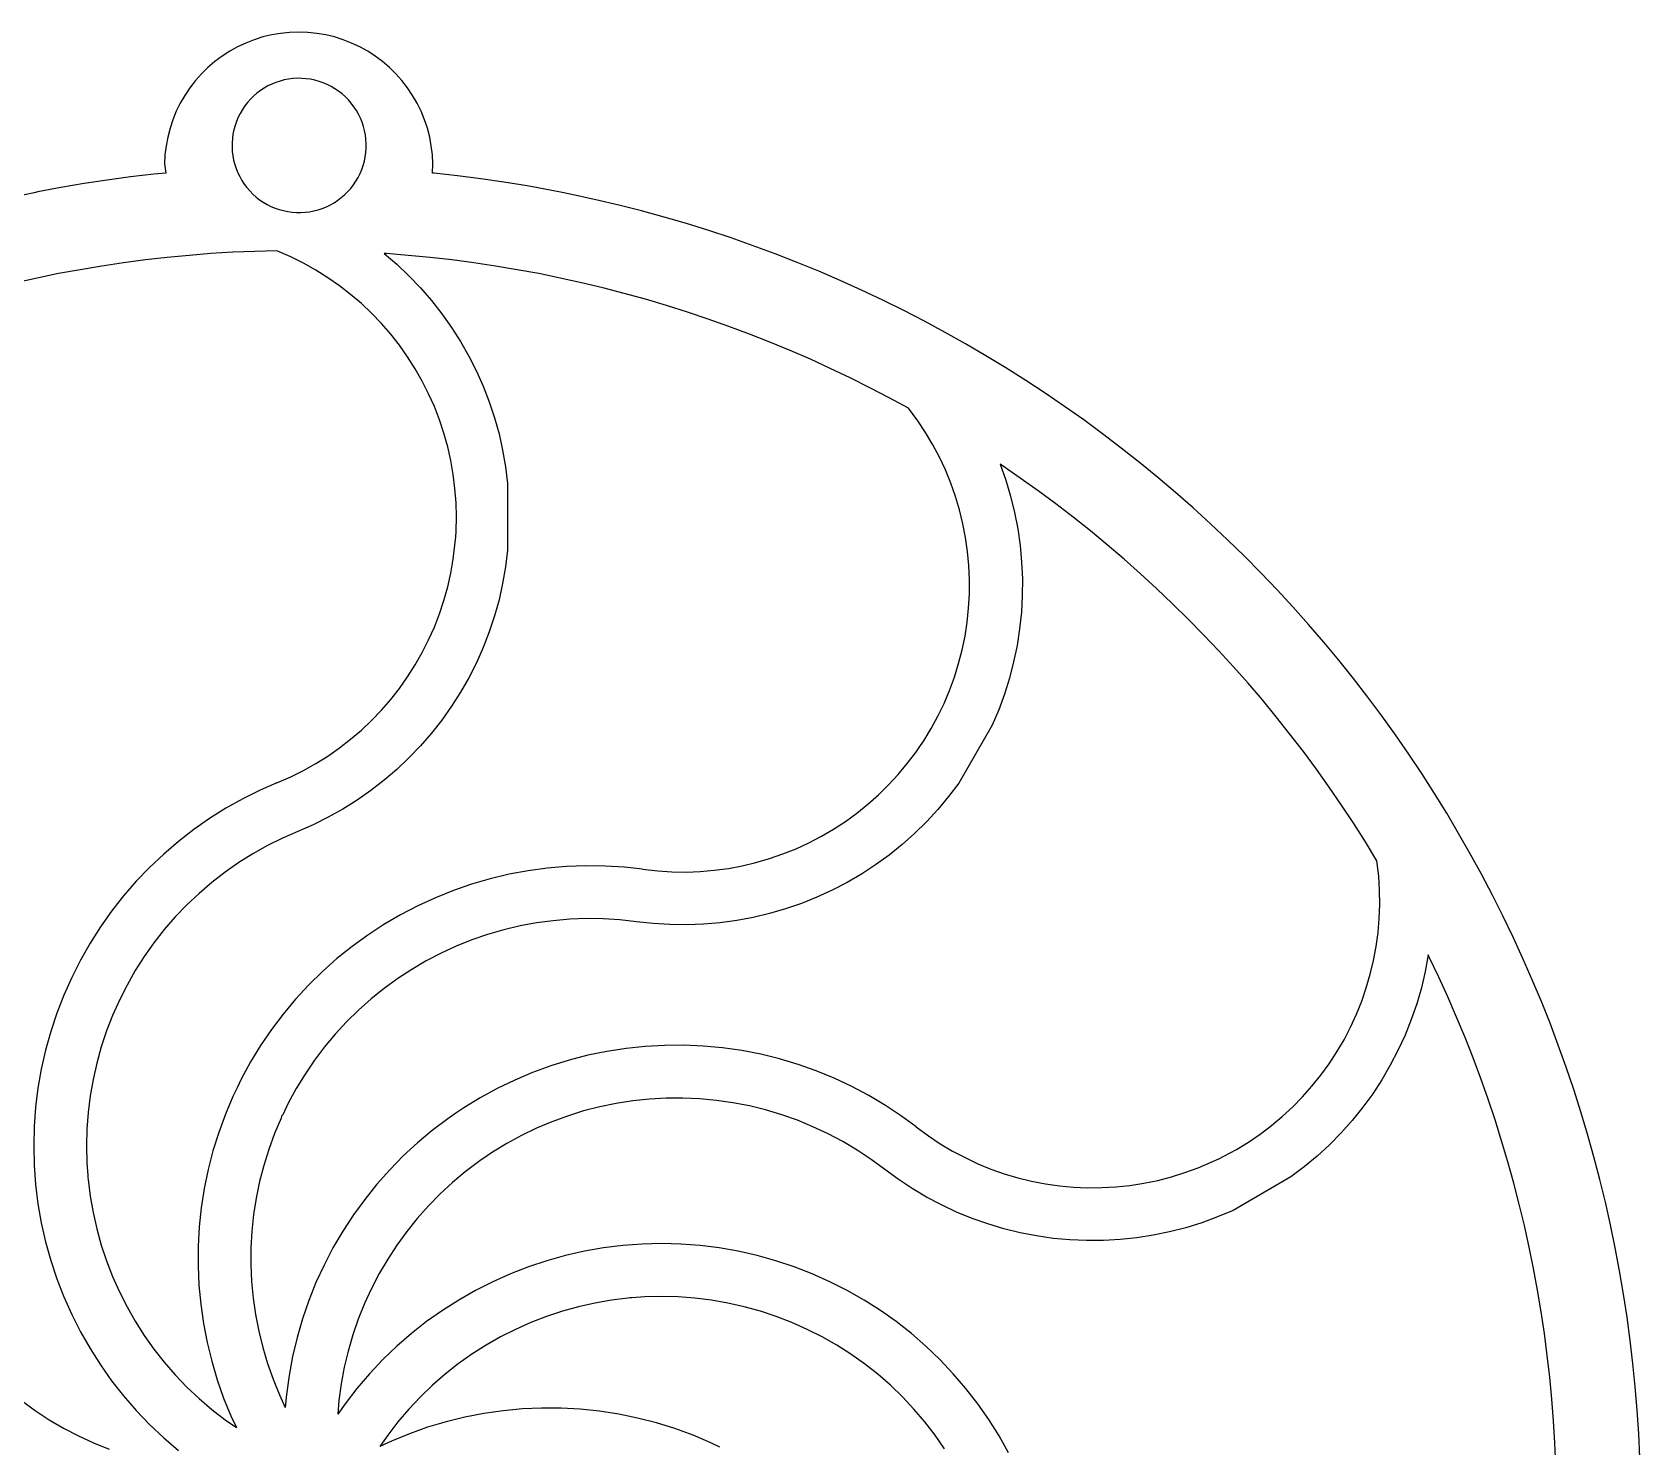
# Model space of a CAD drawing. Extents: x -25.4 to 25.4, y -26.7 to 26.7.
# Drawn here: x -5.04 to 25.38, y -0.1 to 26.67 of the extents above; entities that cross this region are included whole.
import ezdxf

# ---------------------------------------------------------------- set-up
doc = ezdxf.new("R2010")
doc.units = 0
doc.layers.get('0').update_dxf_attribs({"linetype": 'CONTINUOUS'})

msp = doc.modelspace()

# ---------------------------------------------------------------- linework, layer by layer
for p, q in [((-0.841, 26.526), (-1.001, 26.464)), ((-0.678, 26.578), (-0.841, 26.526)), ((-0.511, 26.618), (-0.678, 26.578)), ((-0.342, 26.646), (-0.511, 26.618)), ((-0.171, 26.664), (-0.342, 26.646)), ((0, 26.67), (-0.171, 26.664)), ((0.171, 26.664), (0, 26.67)), ((0.342, 26.646), (0.171, 26.664)), ((0.511, 26.618), (0.342, 26.646)), ((0.678, 26.578), (0.511, 26.618)), ((0.841, 26.526), (0.678, 26.578)), ((1.001, 26.464), (0.841, 26.526)), ((-1.45, 26.215), (-1.588, 26.112)), ((-1.306, 26.308), (-1.45, 26.215)), ((-1.156, 26.391), (-1.306, 26.308)), ((-1.001, 26.464), (-1.156, 26.391)), ((1.156, 26.391), (1.001, 26.464)), ((1.306, 26.308), (1.156, 26.391)), ((1.45, 26.215), (1.306, 26.308)), ((1.588, 26.112), (1.45, 26.215)), ((-1.84, 25.88), (-1.954, 25.752)), ((-1.718, 26.001), (-1.84, 25.88)), ((-1.588, 26.112), (-1.718, 26.001)), ((1.718, 26.001), (1.588, 26.112)), ((1.84, 25.88), (1.718, 26.001)), ((1.954, 25.752), (1.84, 25.88)), ((-2.059, 25.617), (-2.155, 25.474)), ((-1.954, 25.752), (-2.059, 25.617)), ((-0.724, 25.564), (-0.791, 25.514)), ((-0.655, 25.61), (-0.724, 25.564)), ((-0.583, 25.651), (-0.655, 25.61)), ((-0.508, 25.687), (-0.583, 25.651)), ((-0.431, 25.718), (-0.508, 25.687)), ((-0.352, 25.744), (-0.431, 25.718)), ((-0.272, 25.765), (-0.352, 25.744)), ((-0.19, 25.781), (-0.272, 25.765)), ((-0.108, 25.791), (-0.19, 25.781)), ((-0.025, 25.796), (-0.108, 25.791)), ((0.058, 25.795), (-0.025, 25.796)), ((0.141, 25.789), (0.058, 25.795)), ((0.224, 25.778), (0.141, 25.789)), ((0.305, 25.761), (0.224, 25.778)), ((0.385, 25.739), (0.305, 25.761)), ((0.464, 25.712), (0.385, 25.739)), ((0.54, 25.68), (0.464, 25.712)), ((0.615, 25.642), (0.54, 25.68)), ((0.686, 25.6), (0.615, 25.642)), ((0.755, 25.554), (0.686, 25.6)), ((2.059, 25.617), (1.954, 25.752)), ((2.155, 25.474), (2.059, 25.617)), ((-2.241, 25.326), (-2.316, 25.172)), ((-2.155, 25.474), (-2.241, 25.326)), ((-1.019, 25.273), (-1.066, 25.205)), ((-0.968, 25.339), (-1.019, 25.273)), ((-0.913, 25.401), (-0.968, 25.339)), ((-0.854, 25.459), (-0.913, 25.401)), ((-0.791, 25.514), (-0.854, 25.459)), ((0.821, 25.503), (0.755, 25.554)), ((0.883, 25.447), (0.821, 25.503)), ((0.941, 25.388), (0.883, 25.447)), ((0.995, 25.325), (0.941, 25.388)), ((1.045, 25.259), (0.995, 25.325)), ((1.091, 25.19), (1.045, 25.259)), ((2.241, 25.326), (2.155, 25.474)), ((2.316, 25.172), (2.241, 25.326)), ((-2.381, 25.013), (-2.435, 24.851)), ((-2.316, 25.172), (-2.381, 25.013)), ((-1.177, 24.982), (-1.205, 24.904)), ((-1.145, 25.059), (-1.177, 24.982)), ((-1.108, 25.133), (-1.145, 25.059)), ((-1.066, 25.205), (-1.108, 25.133)), ((1.132, 25.117), (1.091, 25.19)), ((1.168, 25.042), (1.132, 25.117)), ((1.2, 24.965), (1.168, 25.042)), ((1.226, 24.887), (1.2, 24.965)), ((2.381, 25.013), (2.316, 25.172)), ((2.436, 24.851), (2.381, 25.013)), ((-2.479, 24.685), (-2.51, 24.516)), ((-2.435, 24.851), (-2.479, 24.685)), ((-1.255, 24.66), (-1.261, 24.577)), ((-1.244, 24.742), (-1.255, 24.66)), ((-1.227, 24.823), (-1.244, 24.742)), ((-1.205, 24.904), (-1.227, 24.823)), ((1.247, 24.806), (1.226, 24.887)), ((1.262, 24.725), (1.247, 24.806)), ((1.273, 24.642), (1.262, 24.725)), ((2.479, 24.685), (2.436, 24.851)), ((2.51, 24.516), (2.479, 24.685)), ((-2.531, 24.346), (-2.54, 24.175)), ((-2.51, 24.516), (-2.531, 24.346)), ((-1.261, 24.577), (-1.262, 24.494)), ((-1.262, 24.494), (-1.257, 24.411)), ((-1.257, 24.411), (-1.246, 24.328)), ((1.26, 24.311), (1.271, 24.393)), ((1.271, 24.393), (1.277, 24.476)), ((1.278, 24.559), (1.273, 24.642)), ((1.277, 24.476), (1.278, 24.559)), ((2.531, 24.346), (2.51, 24.516)), ((2.54, 24.175), (2.531, 24.346)), ((-2.54, 24.175), (-2.515, 24.004)), ((-1.246, 24.328), (-1.231, 24.247)), ((-1.231, 24.247), (-1.21, 24.166)), ((-1.21, 24.166), (-1.184, 24.087)), ((-1.184, 24.087), (-1.152, 24.01)), ((1.161, 23.994), (1.193, 24.071)), ((1.193, 24.071), (1.221, 24.149)), ((1.221, 24.149), (1.243, 24.229)), ((1.243, 24.229), (1.26, 24.311)), ((2.531, 24.004), (2.54, 24.175)), ((-4.062, 23.803), (-4.499, 23.729)), ((-3.624, 23.87), (-4.062, 23.803)), ((-3.185, 23.93), (-3.624, 23.87)), ((-2.744, 23.982), (-3.185, 23.93)), ((-2.515, 24.004), (-2.744, 23.982)), ((-1.152, 24.01), (-1.116, 23.936)), ((-1.116, 23.936), (-1.075, 23.863)), ((-1.075, 23.863), (-1.029, 23.794)), ((-1.029, 23.794), (-0.979, 23.728)), ((0.984, 23.714), (1.035, 23.779)), ((1.035, 23.779), (1.082, 23.848)), ((1.082, 23.848), (1.124, 23.92)), ((1.124, 23.92), (1.161, 23.994)), ((2.566, 24), (2.531, 24.004)), ((3.006, 23.952), (2.566, 24)), ((3.446, 23.895), (3.006, 23.952)), ((3.885, 23.831), (3.446, 23.895)), ((4.322, 23.76), (3.885, 23.831)), ((4.758, 23.681), (4.322, 23.76)), ((-5.009, 23.631), (-5.369, 23.556)), ((-4.935, 23.646), (-5.009, 23.631)), ((-4.499, 23.729), (-4.935, 23.646)), ((-0.979, 23.728), (-0.925, 23.665)), ((-0.925, 23.665), (-0.867, 23.606)), ((-0.867, 23.606), (-0.805, 23.55)), ((-0.805, 23.55), (-0.739, 23.499)), ((-0.739, 23.499), (-0.67, 23.453)), ((-0.67, 23.453), (-0.598, 23.411)), ((0.599, 23.402), (0.671, 23.443)), ((0.671, 23.443), (0.741, 23.489)), ((0.741, 23.489), (0.807, 23.539)), ((0.807, 23.539), (0.87, 23.593)), ((0.87, 23.593), (0.929, 23.652)), ((0.929, 23.652), (0.984, 23.714)), ((5.021, 23.628), (4.758, 23.681)), ((5.193, 23.594), (5.021, 23.628)), ((5.626, 23.499), (5.193, 23.594)), ((6.058, 23.397), (5.626, 23.499)), ((-0.598, 23.411), (-0.524, 23.373)), ((-0.524, 23.373), (-0.448, 23.341)), ((-0.448, 23.341), (-0.369, 23.314)), ((-0.369, 23.314), (-0.289, 23.292)), ((-0.289, 23.292), (-0.208, 23.275)), ((-0.208, 23.275), (-0.125, 23.263)), ((-0.125, 23.263), (-0.042, 23.257)), ((-0.042, 23.257), (0.041, 23.257)), ((0.041, 23.257), (0.124, 23.262)), ((0.124, 23.262), (0.206, 23.272)), ((0.206, 23.272), (0.288, 23.288)), ((0.288, 23.288), (0.368, 23.309)), ((0.368, 23.309), (0.447, 23.335)), ((0.447, 23.335), (0.524, 23.366)), ((0.524, 23.366), (0.599, 23.402)), ((6.487, 23.288), (6.058, 23.397)), ((6.915, 23.171), (6.487, 23.288)), ((7.34, 23.047), (6.915, 23.171)), ((7.763, 22.915), (7.34, 23.047)), ((8.184, 22.776), (7.763, 22.915)), ((-0.831, 22.522), (-1.246, 22.504)), ((-0.415, 22.533), (-0.831, 22.522)), ((-0.148, 22.416), (-0.415, 22.533)), ((8.603, 22.629), (8.184, 22.776)), ((9.019, 22.475), (8.603, 22.629)), ((-3.724, 22.244), (-4.134, 22.175)), ((-3.313, 22.305), (-3.724, 22.244)), ((-2.901, 22.359), (-3.313, 22.305)), ((-2.488, 22.407), (-2.901, 22.359)), ((-2.075, 22.446), (-2.488, 22.407)), ((-1.661, 22.479), (-2.075, 22.446)), ((-1.246, 22.504), (-1.661, 22.479)), ((0.092, 22.297), (-0.148, 22.416)), ((0.325, 22.166), (0.092, 22.297)), ((1.661, 22.479), (1.615, 22.483)), ((1.615, 22.483), (1.856, 22.277)), ((2.075, 22.446), (1.661, 22.479)), ((1.856, 22.277), (2.086, 22.059)), ((2.488, 22.407), (2.075, 22.446)), ((2.901, 22.359), (2.488, 22.407)), ((3.313, 22.305), (2.901, 22.359)), ((3.724, 22.244), (3.313, 22.305)), ((4.134, 22.175), (3.724, 22.244)), ((9.432, 22.314), (9.019, 22.475)), ((9.842, 22.146), (9.432, 22.314)), ((-4.95, 22.017), (-5.355, 21.927)), ((-4.543, 22.1), (-4.95, 22.017)), ((-4.134, 22.175), (-4.543, 22.1)), ((0.552, 22.024), (0.325, 22.166)), ((0.772, 21.871), (0.552, 22.024)), ((2.086, 22.059), (2.305, 21.831)), ((4.543, 22.1), (4.134, 22.175)), ((4.95, 22.017), (4.543, 22.1)), ((5.355, 21.927), (4.95, 22.017)), ((5.759, 21.83), (5.355, 21.927)), ((10.249, 21.971), (9.842, 22.146)), ((10.653, 21.788), (10.249, 21.971)), ((0.983, 21.707), (0.772, 21.871)), ((1.187, 21.533), (0.983, 21.707)), ((2.305, 21.831), (2.513, 21.591)), ((6.162, 21.726), (5.759, 21.83)), ((6.562, 21.615), (6.162, 21.726)), ((6.96, 21.497), (6.562, 21.615)), ((11.054, 21.599), (10.653, 21.788)), ((1.381, 21.35), (1.187, 21.533)), ((1.566, 21.156), (1.381, 21.35)), ((2.513, 21.591), (2.709, 21.342)), ((2.709, 21.342), (2.892, 21.083)), ((7.357, 21.372), (6.96, 21.497)), ((7.751, 21.24), (7.357, 21.372)), ((11.451, 21.402), (11.054, 21.599)), ((11.845, 21.199), (11.451, 21.402)), ((1.742, 20.954), (1.566, 21.156)), ((2.892, 21.083), (3.062, 20.816)), ((8.142, 21.101), (7.751, 21.24)), ((8.532, 20.956), (8.142, 21.101)), ((12.235, 20.989), (11.845, 21.199)), ((1.907, 20.744), (1.742, 20.954)), ((2.062, 20.525), (1.907, 20.744)), ((3.062, 20.816), (3.219, 20.541)), ((8.918, 20.803), (8.532, 20.956)), ((9.302, 20.644), (8.918, 20.803)), ((12.622, 20.772), (12.235, 20.989)), ((13.005, 20.548), (12.622, 20.772)), ((2.206, 20.3), (2.062, 20.525)), ((3.219, 20.541), (3.362, 20.258)), ((9.683, 20.479), (9.302, 20.644)), ((10.061, 20.306), (9.683, 20.479)), ((13.384, 20.318), (13.005, 20.548)), ((2.338, 20.067), (2.206, 20.3)), ((3.362, 20.258), (3.491, 19.968)), ((10.436, 20.128), (10.061, 20.306)), ((10.808, 19.942), (10.436, 20.128)), ((13.758, 20.081), (13.384, 20.318)), ((14.129, 19.838), (13.758, 20.081)), ((2.459, 19.828), (2.338, 20.067)), ((2.568, 19.584), (2.459, 19.828)), ((3.491, 19.968), (3.606, 19.673)), ((11.177, 19.75), (10.808, 19.942)), ((14.495, 19.588), (14.129, 19.838)), ((2.664, 19.334), (2.568, 19.584)), ((3.606, 19.673), (3.706, 19.372)), ((11.542, 19.552), (11.177, 19.75)), ((11.715, 19.317), (11.542, 19.552)), ((14.857, 19.332), (14.495, 19.588)), ((2.749, 19.08), (2.664, 19.334)), ((3.706, 19.372), (3.791, 19.067)), ((11.863, 19.094), (11.715, 19.317)), ((15.214, 19.07), (14.857, 19.332)), ((2.82, 18.823), (2.749, 19.08)), ((3.791, 19.067), (3.86, 18.758)), ((12, 18.864), (11.863, 19.094)), ((12.125, 18.627), (12, 18.864)), ((15.567, 18.801), (15.214, 19.07)), ((2.879, 18.562), (2.82, 18.823)), ((2.925, 18.298), (2.879, 18.562)), ((3.86, 18.758), (3.915, 18.445)), ((12.239, 18.385), (12.125, 18.627)), ((15.915, 18.526), (15.567, 18.801)), ((2.958, 18.032), (2.925, 18.298)), ((3.915, 18.445), (3.954, 18.131)), ((12.34, 18.137), (12.239, 18.385)), ((13.313, 18.467), (13.275, 18.493)), ((13.275, 18.493), (13.38, 18.195)), ((13.655, 18.232), (13.313, 18.467)), ((16.258, 18.245), (15.915, 18.526)), ((2.978, 17.766), (2.958, 18.032)), ((3.954, 18.131), (3.954, 16.865)), ((12.429, 17.885), (12.34, 18.137)), ((13.38, 18.195), (13.471, 17.891)), ((13.993, 17.99), (13.655, 18.232)), ((14.327, 17.743), (13.993, 17.99)), ((16.596, 17.959), (16.258, 18.245)), ((16.929, 17.666), (16.596, 17.959)), ((2.985, 17.498), (2.978, 17.766)), ((12.506, 17.629), (12.429, 17.885)), ((13.471, 17.891), (13.547, 17.583)), ((14.657, 17.49), (14.327, 17.743)), ((17.257, 17.368), (16.929, 17.666)), ((2.978, 17.23), (2.985, 17.498)), ((12.57, 17.369), (12.506, 17.629)), ((12.62, 17.106), (12.57, 17.369)), ((13.547, 17.583), (13.607, 17.272)), ((14.982, 17.232), (14.657, 17.49)), ((17.58, 17.064), (17.257, 17.368)), ((2.958, 16.964), (2.973, 17.12)), ((2.973, 17.12), (2.978, 17.23)), ((12.658, 16.841), (12.62, 17.106)), ((13.607, 17.272), (13.652, 16.958)), ((15.303, 16.967), (14.982, 17.232)), ((17.897, 16.754), (17.58, 17.064)), ((2.925, 16.698), (2.958, 16.964)), ((3.954, 16.865), (3.915, 16.551)), ((12.683, 16.575), (12.658, 16.841)), ((13.652, 16.958), (13.681, 16.643)), ((15.619, 16.697), (15.303, 16.967)), ((18.209, 16.439), (17.897, 16.754)), ((2.82, 16.173), (2.879, 16.434)), ((2.879, 16.434), (2.925, 16.698)), ((3.915, 16.551), (3.86, 16.238)), ((12.695, 16.307), (12.683, 16.575)), ((13.681, 16.643), (13.695, 16.326)), ((15.93, 16.422), (15.619, 16.697)), ((18.515, 16.119), (18.209, 16.439)), ((2.749, 15.915), (2.82, 16.173)), ((3.86, 16.238), (3.791, 15.929)), ((12.693, 16.04), (12.695, 16.307)), ((13.695, 16.326), (13.693, 16.009)), ((16.236, 16.141), (15.93, 16.422)), ((16.538, 15.855), (16.236, 16.141)), ((2.664, 15.661), (2.749, 15.915)), ((3.791, 15.929), (3.706, 15.624)), ((12.679, 15.772), (12.693, 16.04)), ((13.693, 16.009), (13.676, 15.693)), ((16.834, 15.564), (16.538, 15.855)), ((18.816, 15.793), (18.515, 16.119)), ((2.568, 15.412), (2.664, 15.661)), ((3.706, 15.624), (3.606, 15.323)), ((12.651, 15.506), (12.679, 15.772)), ((13.676, 15.693), (13.643, 15.377)), ((17.125, 15.268), (16.834, 15.564)), ((19.111, 15.462), (18.816, 15.793)), ((2.459, 15.168), (2.568, 15.412)), ((3.606, 15.323), (3.491, 15.028)), ((12.556, 14.98), (12.61, 15.242)), ((12.61, 15.242), (12.651, 15.506)), ((13.643, 15.377), (13.594, 15.064)), ((17.411, 14.966), (17.125, 15.268)), ((19.4, 15.126), (19.111, 15.462)), ((2.206, 14.696), (2.338, 14.929)), ((2.338, 14.929), (2.459, 15.168)), ((3.491, 15.028), (3.362, 14.738)), ((12.489, 14.721), (12.556, 14.98)), ((13.594, 15.064), (13.53, 14.754)), ((17.692, 14.66), (17.411, 14.966)), ((19.683, 14.785), (19.4, 15.126)), ((2.062, 14.47), (2.206, 14.696)), ((3.362, 14.738), (3.219, 14.455)), ((12.409, 14.465), (12.489, 14.721)), ((13.53, 14.754), (13.451, 14.447)), ((17.967, 14.349), (17.692, 14.66)), ((19.96, 14.439), (19.683, 14.785)), ((1.907, 14.252), (2.062, 14.47)), ((3.219, 14.455), (3.062, 14.18)), ((12.317, 14.214), (12.409, 14.465)), ((13.451, 14.447), (13.357, 14.144)), ((18.237, 14.033), (17.967, 14.349)), ((20.231, 14.088), (19.96, 14.439)), ((1.566, 13.84), (1.742, 14.042)), ((1.742, 14.042), (1.907, 14.252)), ((3.062, 14.18), (2.892, 13.913)), ((12.213, 13.967), (12.317, 14.214)), ((13.357, 14.144), (13.248, 13.847)), ((18.501, 13.712), (18.237, 14.033)), ((20.496, 13.733), (20.231, 14.088)), ((1.381, 13.646), (1.566, 13.84)), ((2.892, 13.913), (2.709, 13.654)), ((11.969, 13.491), (12.097, 13.726)), ((12.097, 13.726), (12.213, 13.967)), ((13.248, 13.847), (13.124, 13.555)), ((18.76, 13.387), (18.501, 13.712)), ((20.755, 13.373), (20.496, 13.733)), ((0.983, 13.289), (1.187, 13.463)), ((1.187, 13.463), (1.381, 13.646)), ((2.513, 13.405), (2.305, 13.165)), ((2.709, 13.654), (2.513, 13.405)), ((11.829, 13.263), (11.969, 13.491)), ((13.124, 13.555), (12.491, 12.459)), ((0.552, 12.972), (0.772, 13.125)), ((0.772, 13.125), (0.983, 13.289)), ((2.305, 13.165), (2.086, 12.937)), ((11.679, 13.042), (11.77, 13.169)), ((11.77, 13.169), (11.829, 13.263)), ((19.013, 13.057), (18.76, 13.387)), ((21.007, 13.008), (20.755, 13.373)), ((0.092, 12.699), (0.325, 12.83)), ((0.325, 12.83), (0.552, 12.972)), ((2.086, 12.937), (1.856, 12.719)), ((11.346, 12.623), (11.517, 12.828)), ((11.517, 12.828), (11.679, 13.042)), ((19.26, 12.723), (19.013, 13.057)), ((21.253, 12.639), (21.007, 13.008)), ((-0.415, 12.463), (-0.148, 12.58)), ((-0.148, 12.58), (0.092, 12.699)), ((1.615, 12.513), (1.364, 12.319)), ((1.856, 12.719), (1.615, 12.513)), ((11.164, 12.426), (11.346, 12.623)), ((19.501, 12.385), (19.26, 12.723)), ((21.493, 12.266), (21.253, 12.639)), ((-0.728, 12.326), (-1.056, 12.163)), ((-0.415, 12.463), (-0.728, 12.326)), ((1.364, 12.319), (1.104, 12.137)), ((10.773, 12.061), (10.973, 12.239)), ((10.973, 12.239), (11.164, 12.426)), ((12.3, 12.206), (12.097, 11.963)), ((12.491, 12.459), (12.3, 12.206)), ((19.737, 12.043), (19.501, 12.385)), ((21.726, 11.889), (21.493, 12.266)), ((-1.376, 11.984), (-1.686, 11.789)), ((-1.056, 12.163), (-1.376, 11.984)), ((0.836, 11.969), (0.559, 11.814)), ((1.104, 12.137), (0.836, 11.969)), ((10.348, 11.736), (10.565, 11.893)), ((10.565, 11.893), (10.773, 12.061)), ((12.097, 11.963), (11.882, 11.73)), ((19.966, 11.696), (19.737, 12.043)), ((21.952, 11.508), (21.726, 11.889)), ((-1.987, 11.58), (-2.276, 11.356)), ((-1.686, 11.789), (-1.987, 11.58)), ((0.275, 11.673), (-0.015, 11.546)), ((0.559, 11.814), (0.275, 11.673)), ((9.893, 11.454), (10.124, 11.59)), ((10.124, 11.59), (10.348, 11.736)), ((11.882, 11.73), (11.656, 11.508)), ((20.189, 11.346), (19.966, 11.696)), ((-2.276, 11.356), (-2.555, 11.117)), ((-0.589, 11.278), (-0.866, 11.123)), ((-0.305, 11.419), (-0.589, 11.278)), ((-0.015, 11.546), (-0.305, 11.419)), ((9.413, 11.219), (9.656, 11.331)), ((9.656, 11.331), (9.893, 11.454)), ((11.419, 11.297), (11.172, 11.098)), ((11.656, 11.508), (11.419, 11.297)), ((20.406, 10.992), (20.189, 11.346)), ((22.172, 11.123), (21.952, 11.508)), ((-2.555, 11.117), (-2.821, 10.866)), ((-1.134, 10.955), (-1.394, 10.774)), ((-0.866, 11.123), (-1.134, 10.955)), ((8.394, 10.896), (8.654, 10.957)), ((8.654, 10.957), (8.911, 11.032)), ((8.911, 11.032), (9.164, 11.119)), ((9.164, 11.119), (9.413, 11.219)), ((11.172, 11.098), (10.916, 10.912)), ((20.439, 10.701), (20.406, 10.992)), ((22.385, 10.734), (22.172, 11.123)), ((-2.821, 10.866), (-3.074, 10.602)), ((-1.394, 10.774), (-1.645, 10.58)), ((3.625, 10.65), (3.273, 10.548)), ((3.981, 10.735), (3.625, 10.65)), ((4.341, 10.802), (3.981, 10.735)), ((4.704, 10.852), (4.341, 10.802)), ((5.069, 10.883), (4.704, 10.852)), ((5.435, 10.896), (5.069, 10.883)), ((5.801, 10.891), (5.435, 10.896)), ((6.167, 10.869), (5.801, 10.891)), ((6.506, 10.831), (6.167, 10.869)), ((6.506, 10.831), (6.797, 10.798)), ((6.797, 10.798), (7.064, 10.781)), ((7.064, 10.781), (7.332, 10.778)), ((7.332, 10.778), (7.599, 10.788)), ((7.599, 10.788), (7.866, 10.81)), ((7.866, 10.81), (8.131, 10.846)), ((8.131, 10.846), (8.394, 10.896)), ((10.65, 10.739), (10.377, 10.579)), ((10.916, 10.912), (10.65, 10.739)), ((20.456, 10.434), (20.439, 10.701)), ((22.591, 10.342), (22.385, 10.734)), ((-3.074, 10.602), (-3.314, 10.325)), ((-1.886, 10.374), (-2.116, 10.156)), ((-1.645, 10.58), (-1.886, 10.374)), ((2.927, 10.429), (2.587, 10.292)), ((3.273, 10.548), (2.927, 10.429)), ((10.096, 10.432), (9.808, 10.3)), ((10.377, 10.579), (10.096, 10.432)), ((20.459, 10.166), (20.456, 10.434)), ((-3.314, 10.325), (-3.541, 10.037)), ((-2.116, 10.156), (-2.335, 9.927)), ((2.254, 10.139), (1.929, 9.97)), ((2.587, 10.292), (2.254, 10.139)), ((9.214, 10.079), (8.91, 9.99)), ((9.514, 10.182), (9.214, 10.079)), ((9.808, 10.3), (9.514, 10.182)), ((20.449, 9.899), (20.459, 10.166)), ((22.79, 9.946), (22.591, 10.342)), ((-3.752, 9.738), (-3.949, 9.429)), ((-3.541, 10.037), (-3.752, 9.738)), ((-2.335, 9.927), (-2.543, 9.688)), ((1.613, 9.785), (1.307, 9.585)), ((1.929, 9.97), (1.613, 9.785)), ((4.189, 9.757), (3.88, 9.683)), ((4.5, 9.815), (4.189, 9.757)), ((4.814, 9.857), (4.5, 9.815)), ((5.13, 9.884), (4.814, 9.857)), ((5.447, 9.896), (5.13, 9.884)), ((5.764, 9.892), (5.447, 9.896)), ((6.08, 9.872), (5.764, 9.892)), ((6.395, 9.837), (6.08, 9.872)), ((6.71, 9.802), (6.395, 9.837)), ((7.026, 9.782), (6.71, 9.802)), ((7.343, 9.778), (7.026, 9.782)), ((7.66, 9.789), (7.343, 9.778)), ((7.976, 9.816), (7.66, 9.789)), ((8.29, 9.859), (7.976, 9.816)), ((8.601, 9.917), (8.29, 9.859)), ((8.91, 9.99), (8.601, 9.917)), ((20.426, 9.632), (20.449, 9.899)), ((22.982, 9.546), (22.79, 9.946)), ((-2.739, 9.439), (-2.922, 9.18)), ((-2.543, 9.688), (-2.739, 9.439)), ((1.307, 9.585), (1.01, 9.37)), ((3.276, 9.492), (2.982, 9.374)), ((3.576, 9.595), (3.276, 9.492)), ((3.88, 9.683), (3.576, 9.595)), ((20.39, 9.367), (20.426, 9.632)), ((23.167, 9.143), (22.982, 9.546)), ((-3.949, 9.429), (-4.13, 9.111)), ((-2.922, 9.18), (-3.092, 8.913)), ((0.725, 9.14), (0.451, 8.897)), ((1.01, 9.37), (0.725, 9.14)), ((2.694, 9.241), (2.413, 9.095)), ((2.982, 9.374), (2.694, 9.241)), ((20.341, 9.104), (20.39, 9.367)), ((21.378, 9.208), (21.32, 8.897)), ((21.397, 9.166), (21.378, 9.208)), ((21.576, 8.791), (21.397, 9.166)), ((23.346, 8.738), (23.167, 9.143)), ((-4.13, 9.111), (-4.296, 8.784)), ((-3.092, 8.913), (-3.249, 8.637)), ((0.451, 8.897), (0.19, 8.64)), ((2.14, 8.935), (1.874, 8.761)), ((2.413, 9.095), (2.14, 8.935)), ((20.205, 8.587), (20.279, 8.844)), ((20.279, 8.844), (20.341, 9.104)), ((21.32, 8.897), (21.247, 8.588)), ((-4.296, 8.784), (-4.445, 8.45)), ((-3.249, 8.637), (-3.392, 8.355)), ((0.19, 8.64), (-0.059, 8.371)), ((1.618, 8.575), (1.371, 8.376)), ((1.874, 8.761), (1.618, 8.575)), ((20.118, 8.334), (20.205, 8.587)), ((21.247, 8.588), (21.158, 8.284)), ((21.749, 8.413), (21.576, 8.791)), ((23.517, 8.329), (23.346, 8.738)), ((-4.445, 8.45), (-4.577, 8.108)), ((-3.392, 8.355), (-3.521, 8.065)), ((-0.059, 8.371), (-0.294, 8.09)), ((1.371, 8.376), (1.134, 8.166)), ((20.018, 8.085), (20.118, 8.334)), ((21.158, 8.284), (21.055, 7.984)), ((21.914, 8.032), (21.749, 8.413)), ((23.681, 7.917), (23.517, 8.329)), ((-4.577, 8.108), (-4.693, 7.76)), ((-3.521, 8.065), (-3.636, 7.77)), ((-0.294, 8.09), (-0.514, 7.798)), ((0.908, 7.944), (0.693, 7.711)), ((1.134, 8.166), (0.908, 7.944)), ((19.906, 7.842), (20.018, 8.085)), ((21.055, 7.984), (20.937, 7.69)), ((22.073, 7.648), (21.914, 8.032)), ((23.837, 7.502), (23.681, 7.917)), ((-4.693, 7.76), (-4.791, 7.408)), ((-3.636, 7.77), (-3.736, 7.469)), ((-0.514, 7.798), (-0.72, 7.495)), ((0.693, 7.711), (0.49, 7.468)), ((19.783, 7.605), (19.906, 7.842)), ((20.937, 7.69), (20.804, 7.402)), ((22.225, 7.262), (22.073, 7.648)), ((-4.791, 7.408), (-4.871, 7.05)), ((-3.736, 7.469), (-3.821, 7.163)), ((-0.72, 7.495), (-0.911, 7.183)), ((0.49, 7.468), (0.299, 7.215)), ((5.474, 7.309), (5.119, 7.218)), ((5.833, 7.383), (5.474, 7.309)), ((6.195, 7.439), (5.833, 7.383)), ((6.559, 7.477), (6.195, 7.439)), ((6.925, 7.498), (6.559, 7.477)), ((7.291, 7.5), (6.925, 7.498)), ((7.657, 7.484), (7.291, 7.5)), ((8.022, 7.45), (7.657, 7.484)), ((8.384, 7.398), (8.022, 7.45)), ((8.744, 7.328), (8.384, 7.398)), ((9.099, 7.241), (8.744, 7.328)), ((19.501, 7.15), (19.647, 7.374)), ((19.647, 7.374), (19.783, 7.605)), ((20.804, 7.402), (20.658, 7.121)), ((23.987, 7.085), (23.837, 7.502)), ((-4.871, 7.05), (-4.934, 6.689)), ((-3.821, 7.163), (-3.89, 6.854)), ((-0.911, 7.183), (-1.086, 6.861)), ((0.299, 7.215), (0.12, 6.953)), ((4.77, 7.109), (4.426, 6.983)), ((5.119, 7.218), (4.77, 7.109)), ((9.45, 7.136), (9.099, 7.241)), ((9.796, 7.014), (9.45, 7.136)), ((10.135, 6.876), (9.796, 7.014)), ((19.344, 6.933), (19.501, 7.15)), ((20.658, 7.121), (20.498, 6.848)), ((22.371, 6.873), (22.225, 7.262)), ((24.129, 6.665), (23.987, 7.085)), ((-3.89, 6.854), (-3.945, 6.542)), ((-1.164, 6.697), (-1.246, 6.531)), ((-1.086, 6.861), (-1.164, 6.697)), ((0.12, 6.953), (-0.045, 6.683)), ((4.089, 6.84), (3.759, 6.681)), ((4.426, 6.983), (4.089, 6.84)), ((10.466, 6.72), (10.135, 6.876)), ((10.79, 6.549), (10.466, 6.72)), ((18.998, 6.525), (19.176, 6.725)), ((19.176, 6.725), (19.344, 6.933)), ((20.498, 6.848), (20.325, 6.582)), ((22.51, 6.481), (22.371, 6.873)), ((-4.934, 6.689), (-4.979, 6.326)), ((-3.945, 6.542), (-3.984, 6.228)), ((-1.246, 6.531), (-1.388, 6.194)), ((-0.197, 6.404), (-0.302, 6.186)), ((-0.045, 6.683), (-0.197, 6.404)), ((3.437, 6.506), (3.124, 6.315)), ((3.759, 6.681), (3.437, 6.506)), ((6.01, 6.399), (5.7, 6.335)), ((6.324, 6.447), (6.01, 6.399)), ((6.639, 6.48), (6.324, 6.447)), ((6.955, 6.498), (6.639, 6.48)), ((7.272, 6.5), (6.955, 6.498)), ((7.589, 6.486), (7.272, 6.5)), ((7.904, 6.456), (7.589, 6.486)), ((8.218, 6.412), (7.904, 6.456)), ((8.529, 6.351), (8.218, 6.412)), ((11.105, 6.361), (10.79, 6.549)), ((18.811, 6.334), (18.998, 6.525)), ((20.325, 6.582), (20.138, 6.326)), ((22.642, 6.087), (22.51, 6.481)), ((24.264, 6.242), (24.129, 6.665)), ((-4.979, 6.326), (-5.006, 5.961)), ((-3.984, 6.228), (-4.007, 5.911)), ((-1.388, 6.194), (-1.514, 5.85)), ((-0.334, 6.119), (-0.458, 5.827)), ((-0.323, 6.155), (-0.334, 6.119)), ((-0.302, 6.186), (-0.323, 6.155)), ((2.822, 6.109), (2.529, 5.888)), ((2.976, 6.212), (2.822, 6.109)), ((3.124, 6.315), (2.976, 6.212)), ((5.09, 6.161), (4.793, 6.052)), ((5.393, 6.256), (5.09, 6.161)), ((5.7, 6.335), (5.393, 6.256)), ((8.837, 6.276), (8.529, 6.351)), ((9.141, 6.185), (8.837, 6.276)), ((9.44, 6.08), (9.141, 6.185)), ((11.41, 6.159), (11.105, 6.361)), ((11.685, 5.956), (11.41, 6.159)), ((18.409, 5.981), (18.614, 6.152)), ((18.614, 6.152), (18.811, 6.334)), ((20.138, 6.326), (19.94, 6.079)), ((22.766, 5.691), (22.642, 6.087)), ((24.391, 5.818), (24.264, 6.242)), ((-5.006, 5.961), (-5.015, 5.595)), ((-4.007, 5.911), (-4.015, 5.595)), ((-1.514, 5.85), (-1.623, 5.5)), ((-0.458, 5.827), (-0.567, 5.529)), ((2.529, 5.888), (2.248, 5.653)), ((4.215, 5.791), (3.937, 5.64)), ((4.501, 5.929), (4.215, 5.791)), ((4.793, 6.052), (4.501, 5.929)), ((9.733, 5.959), (9.44, 6.08)), ((10.02, 5.825), (9.733, 5.959)), ((10.3, 5.677), (10.02, 5.825)), ((11.685, 5.956), (11.92, 5.783)), ((11.92, 5.783), (12.143, 5.635)), ((17.974, 5.669), (18.195, 5.819)), ((18.195, 5.819), (18.409, 5.981)), ((19.729, 5.842), (19.507, 5.616)), ((19.94, 6.079), (19.729, 5.842)), ((24.511, 5.391), (24.391, 5.818)), ((-5.015, 5.595), (-5.006, 5.228)), ((-4.015, 5.595), (-4.007, 5.278)), ((-1.623, 5.5), (-1.715, 5.146)), ((-0.567, 5.529), (-0.661, 5.227)), ((2.248, 5.653), (1.979, 5.405)), ((3.937, 5.64), (3.667, 5.474)), ((10.572, 5.515), (10.3, 5.677)), ((10.836, 5.339), (10.572, 5.515)), ((12.143, 5.635), (12.373, 5.498)), ((12.373, 5.498), (12.61, 5.373)), ((17.511, 5.401), (17.746, 5.529)), ((17.746, 5.529), (17.974, 5.669)), ((19.507, 5.616), (19.274, 5.401)), ((22.884, 5.292), (22.766, 5.691)), ((-5.006, 5.228), (-4.991, 5.048)), ((-4.007, 5.278), (-3.989, 5.037)), ((-0.661, 5.227), (-0.74, 4.92)), ((1.979, 5.405), (1.723, 5.143)), ((3.405, 5.296), (3.152, 5.105)), ((3.433, 5.322), (3.405, 5.296)), ((3.467, 5.338), (3.433, 5.322)), ((3.667, 5.474), (3.467, 5.338)), ((11.092, 5.151), (10.836, 5.339)), ((12.61, 5.373), (12.852, 5.259)), ((12.852, 5.259), (13.1, 5.158)), ((16.772, 5.089), (17.023, 5.181)), ((17.023, 5.181), (17.27, 5.285)), ((17.27, 5.285), (17.412, 5.35)), ((17.412, 5.35), (17.511, 5.401)), ((19.031, 5.198), (18.778, 5.007)), ((19.274, 5.401), (19.031, 5.198)), ((22.996, 4.892), (22.884, 5.292)), ((24.593, 5.08), (24.511, 5.391)), ((-4.991, 5.048), (-4.979, 4.863)), ((-3.989, 5.037), (-3.992, 4.999)), ((-3.992, 4.999), (-3.984, 4.962)), ((-3.984, 4.962), (-3.945, 4.647)), ((-1.715, 5.146), (-1.789, 4.787)), ((-0.74, 4.92), (-0.804, 4.609)), ((1.479, 4.87), (1.25, 4.584)), ((1.723, 5.143), (1.479, 4.87)), ((2.909, 4.902), (2.676, 4.687)), ((3.152, 5.105), (2.909, 4.902)), ((11.347, 4.963), (11.092, 5.151)), ((11.611, 4.788), (11.347, 4.963)), ((13.1, 5.158), (13.352, 5.069)), ((13.352, 5.069), (13.608, 4.992)), ((13.608, 4.992), (13.868, 4.928)), ((13.868, 4.928), (14.131, 4.877)), ((14.131, 4.877), (14.396, 4.84)), ((15.731, 4.847), (15.995, 4.888)), ((15.995, 4.888), (16.257, 4.942)), ((16.257, 4.942), (16.516, 5.009)), ((16.516, 5.009), (16.772, 5.089)), ((18.778, 5.007), (17.682, 4.374)), ((23.1, 4.49), (22.996, 4.892)), ((24.624, 4.962), (24.593, 5.08)), ((24.729, 4.532), (24.624, 4.962)), ((-4.979, 4.863), (-4.934, 4.5)), ((-3.945, 4.647), (-3.89, 4.335)), ((-1.789, 4.787), (-1.845, 4.425)), ((-0.804, 4.609), (-0.853, 4.296)), ((1.25, 4.584), (1.035, 4.288)), ((2.676, 4.687), (2.454, 4.461)), ((11.883, 4.626), (11.611, 4.788)), ((12.163, 4.478), (11.883, 4.626)), ((14.396, 4.84), (14.662, 4.815)), ((14.662, 4.815), (14.93, 4.803)), ((14.93, 4.803), (15.197, 4.805)), ((15.197, 4.805), (15.465, 4.819)), ((15.465, 4.819), (15.731, 4.847)), ((-4.934, 4.5), (-4.871, 4.139)), ((-3.89, 4.335), (-3.821, 4.026)), ((-1.845, 4.425), (-1.883, 4.061)), ((-0.853, 4.296), (-0.886, 3.981)), ((1.035, 4.288), (0.834, 3.981)), ((2.454, 4.461), (2.243, 4.224)), ((12.45, 4.343), (12.163, 4.478)), ((12.743, 4.223), (12.45, 4.343)), ((17.682, 4.374), (17.39, 4.25)), ((23.197, 4.086), (23.1, 4.49)), ((24.826, 4.099), (24.729, 4.532)), ((-4.871, 4.139), (-4.791, 3.782)), ((-3.821, 4.026), (-3.736, 3.72)), ((-1.883, 4.061), (-1.903, 3.695)), ((-0.886, 3.981), (-0.903, 3.664)), ((0.834, 3.981), (0.649, 3.665)), ((2.045, 3.977), (1.858, 3.72)), ((2.243, 4.224), (2.045, 3.977)), ((13.042, 4.118), (12.743, 4.223)), ((13.346, 4.027), (13.042, 4.118)), ((13.654, 3.951), (13.346, 4.027)), ((16.483, 3.968), (16.173, 3.904)), ((16.79, 4.047), (16.483, 3.968)), ((17.093, 4.141), (16.79, 4.047)), ((17.39, 4.25), (17.093, 4.141)), ((23.286, 3.68), (23.197, 4.086)), ((24.916, 3.665), (24.826, 4.099)), ((-4.791, 3.782), (-4.693, 3.429)), ((-3.736, 3.72), (-3.636, 3.42)), ((-1.903, 3.695), (-1.905, 3.329)), ((-0.903, 3.664), (-0.905, 3.348)), ((0.649, 3.665), (0.48, 3.34)), ((1.858, 3.72), (1.685, 3.455)), ((5.77, 3.664), (5.409, 3.602)), ((6.133, 3.71), (5.77, 3.664)), ((6.318, 3.722), (6.133, 3.71)), ((6.498, 3.737), (6.318, 3.722)), ((6.864, 3.746), (6.498, 3.737)), ((7.231, 3.737), (6.864, 3.746)), ((7.596, 3.71), (7.231, 3.737)), ((7.959, 3.664), (7.596, 3.71)), ((8.32, 3.602), (7.959, 3.664)), ((13.965, 3.891), (13.654, 3.951)), ((14.279, 3.846), (13.965, 3.891)), ((14.594, 3.817), (14.279, 3.846)), ((14.911, 3.803), (14.594, 3.817)), ((15.228, 3.805), (14.911, 3.803)), ((15.544, 3.822), (15.228, 3.805)), ((15.859, 3.855), (15.544, 3.822)), ((16.173, 3.904), (15.859, 3.855)), ((23.369, 3.273), (23.286, 3.68)), ((24.998, 3.229), (24.916, 3.665)), ((-4.693, 3.429), (-4.577, 3.081)), ((-3.636, 3.42), (-3.521, 3.124)), ((-0.905, 3.348), (-0.891, 3.031)), ((1.685, 3.455), (1.525, 3.181)), ((4.699, 3.423), (4.351, 3.307)), ((5.051, 3.521), (4.699, 3.423)), ((5.409, 3.602), (5.051, 3.521)), ((8.677, 3.521), (8.32, 3.602)), ((9.03, 3.423), (8.677, 3.521)), ((9.378, 3.307), (9.03, 3.423)), ((-4.577, 3.081), (-4.445, 2.74)), ((-3.521, 3.124), (-3.392, 2.835)), ((-1.905, 3.329), (-1.889, 2.963)), ((0.48, 3.34), (0.327, 3.008)), ((1.525, 3.181), (1.379, 2.9)), ((4.009, 3.175), (3.675, 3.026)), ((4.351, 3.307), (4.009, 3.175)), ((9.719, 3.175), (9.378, 3.307)), ((10.054, 3.026), (9.719, 3.175)), ((23.445, 2.864), (23.369, 3.273)), ((25.073, 2.792), (24.998, 3.229)), ((-4.445, 2.74), (-4.296, 2.405)), ((-3.392, 2.835), (-3.249, 2.552)), ((-1.889, 2.963), (-1.855, 2.598)), ((-0.891, 3.031), (-0.862, 2.715)), ((0.327, 3.008), (0.191, 2.668)), ((1.379, 2.9), (1.246, 2.612)), ((3.348, 2.861), (3.03, 2.679)), ((3.675, 3.026), (3.348, 2.861)), ((6.864, 2.745), (6.548, 2.737)), ((7.181, 2.737), (6.864, 2.745)), ((10.381, 2.861), (10.054, 3.026)), ((10.699, 2.679), (10.381, 2.861)), ((23.514, 2.454), (23.445, 2.864)), ((25.14, 2.354), (25.073, 2.792)), ((-3.249, 2.552), (-3.092, 2.276)), ((-1.855, 2.598), (-1.803, 2.236)), ((-0.862, 2.715), (-0.817, 2.402)), ((0.191, 2.668), (0.071, 2.321)), ((1.246, 2.612), (1.128, 2.318)), ((2.721, 2.483), (2.422, 2.271)), ((3.03, 2.679), (2.721, 2.483)), ((4.99, 2.466), (4.689, 2.366)), ((5.296, 2.551), (4.99, 2.466)), ((5.605, 2.621), (5.296, 2.551)), ((5.917, 2.675), (5.605, 2.621)), ((6.231, 2.714), (5.917, 2.675)), ((6.269, 2.722), (6.231, 2.714)), ((6.306, 2.72), (6.269, 2.722)), ((6.548, 2.737), (6.306, 2.72)), ((7.497, 2.714), (7.181, 2.737)), ((7.812, 2.675), (7.497, 2.714)), ((8.124, 2.621), (7.812, 2.675)), ((8.433, 2.551), (8.124, 2.621)), ((8.739, 2.466), (8.433, 2.551)), ((9.039, 2.366), (8.739, 2.466)), ((11.008, 2.483), (10.699, 2.679)), ((11.307, 2.271), (11.008, 2.483)), ((23.575, 2.043), (23.514, 2.454)), ((-4.296, 2.405), (-4.13, 2.078)), ((-3.092, 2.276), (-2.922, 2.009)), ((-1.803, 2.236), (-1.734, 1.876)), ((-0.817, 2.402), (-0.757, 2.09)), ((0.071, 2.321), (-0.031, 1.97)), ((1.128, 2.318), (1.025, 2.019)), ((2.422, 2.271), (2.134, 2.045)), ((4.394, 2.252), (4.104, 2.123)), ((4.689, 2.366), (4.394, 2.252)), ((9.335, 2.252), (9.039, 2.366)), ((9.624, 2.123), (9.335, 2.252)), ((11.595, 2.045), (11.307, 2.271)), ((25.2, 1.915), (25.14, 2.354)), ((-4.13, 2.078), (-3.949, 1.76)), ((-2.922, 2.009), (-2.739, 1.751)), ((-1.734, 1.876), (-1.646, 1.52)), ((-0.757, 2.09), (-0.681, 1.783)), ((-0.031, 1.97), (-0.116, 1.613)), ((1.025, 2.019), (0.936, 1.714)), ((2.134, 2.045), (1.857, 1.805)), ((3.822, 1.98), (3.546, 1.823)), ((4.104, 2.123), (3.822, 1.98)), ((9.907, 1.98), (9.624, 2.123)), ((10.183, 1.823), (9.907, 1.98)), ((11.871, 1.805), (11.595, 2.045)), ((23.629, 1.632), (23.575, 2.043)), ((25.251, 1.475), (25.2, 1.915)), ((-3.949, 1.76), (-3.752, 1.451)), ((-2.739, 1.751), (-2.543, 1.501)), ((-0.681, 1.783), (-0.59, 1.479)), ((-0.116, 1.613), (-0.183, 1.253)), ((0.936, 1.714), (0.863, 1.406)), ((1.593, 1.551), (1.342, 1.285)), ((1.857, 1.805), (1.593, 1.551)), ((3.279, 1.652), (3.02, 1.469)), ((3.546, 1.823), (3.279, 1.652)), ((10.45, 1.652), (10.183, 1.823)), ((10.708, 1.469), (10.45, 1.652)), ((12.136, 1.551), (11.871, 1.805)), ((12.387, 1.285), (12.136, 1.551)), ((23.676, 1.219), (23.629, 1.632)), ((-3.752, 1.451), (-3.541, 1.152)), ((-2.543, 1.501), (-2.335, 1.262)), ((-2.335, 1.262), (-2.116, 1.033)), ((-1.646, 1.52), (-1.542, 1.169)), ((-0.59, 1.479), (-0.485, 1.18)), ((-0.183, 1.253), (-0.232, 0.89)), ((0.863, 1.406), (0.805, 1.094)), ((1.342, 1.285), (1.103, 1.007)), ((2.771, 1.273), (2.532, 1.066)), ((3.02, 1.469), (2.771, 1.273)), ((10.958, 1.273), (10.708, 1.469)), ((11.197, 1.066), (10.958, 1.273)), ((12.625, 1.007), (12.387, 1.285)), ((23.716, 0.805), (23.676, 1.219)), ((25.295, 1.034), (25.251, 1.475)), ((-3.541, 1.152), (-3.314, 0.864)), ((-2.116, 1.033), (-1.886, 0.816)), ((-1.542, 1.169), (-1.42, 0.824)), ((-0.485, 1.18), (-0.365, 0.887)), ((0.805, 1.094), (0.762, 0.78)), ((1.103, 1.007), (0.879, 0.717)), ((2.532, 1.066), (2.303, 0.846)), ((11.426, 0.846), (11.197, 1.066)), ((12.85, 0.717), (12.625, 1.007)), ((25.332, 0.592), (25.295, 1.034)), ((-5.247, 0.775), (-4.99, 0.589)), ((-3.314, 0.864), (-3.074, 0.588)), ((-1.886, 0.816), (-1.645, 0.609)), ((-1.645, 0.609), (-1.394, 0.415)), ((-1.42, 0.824), (-1.281, 0.485)), ((-0.365, 0.887), (-0.253, 0.647)), ((-0.232, 0.89), (-0.253, 0.647)), ((0.762, 0.78), (0.74, 0.517)), ((0.879, 0.717), (0.74, 0.517)), ((2.085, 0.616), (1.879, 0.375)), ((2.303, 0.846), (2.085, 0.616)), ((4.233, 0.619), (3.868, 0.585)), ((4.598, 0.635), (4.233, 0.619)), ((4.965, 0.633), (4.598, 0.635)), ((5.33, 0.613), (4.965, 0.633)), ((5.695, 0.575), (5.33, 0.613)), ((11.644, 0.616), (11.426, 0.846)), ((11.85, 0.375), (11.644, 0.616)), ((13.059, 0.417), (12.85, 0.717)), ((23.749, 0.391), (23.716, 0.805)), ((-4.99, 0.589), (-4.725, 0.415)), ((-4.725, 0.415), (-4.451, 0.255)), ((-3.074, 0.588), (-2.821, 0.323)), ((-2.821, 0.323), (-2.555, 0.072)), ((-1.394, 0.415), (-1.177, 0.264)), ((-1.281, 0.485), (-1.177, 0.264)), ((1.879, 0.375), (1.685, 0.124)), ((2.79, 0.377), (2.439, 0.272)), ((3.146, 0.464), (2.79, 0.377)), ((3.505, 0.534), (3.146, 0.464)), ((3.868, 0.585), (3.505, 0.534)), ((6.057, 0.519), (5.695, 0.575)), ((6.415, 0.445), (6.057, 0.519)), ((6.77, 0.353), (6.415, 0.445)), ((7.12, 0.245), (6.77, 0.353)), ((12.044, 0.124), (11.85, 0.375)), ((13.254, 0.106), (13.059, 0.417)), ((23.774, -0.024), (23.749, 0.391)), ((25.36, 0.149), (25.332, 0.592)), ((-4.451, 0.255), (-4.17, 0.109)), ((-4.17, 0.109), (-3.882, -0.024)), ((-2.555, 0.072), (-2.276, -0.166)), ((1.685, 0.124), (1.534, -0.092)), ((1.755, 0.011), (1.534, -0.092)), ((2.094, 0.15), (1.755, 0.011)), ((2.439, 0.272), (2.094, 0.15)), ((7.464, 0.119), (7.12, 0.245)), ((7.801, -0.024), (7.464, 0.119)), ((12.225, -0.135), (12.044, 0.124)), ((13.433, -0.213), (13.254, 0.106)), ((25.381, -0.293), (25.36, 0.149)), ((-3.882, -0.024), (-3.588, -0.142)), ((7.967, -0.106), (7.801, -0.024)), ((23.792, -0.439), (23.774, -0.024))]:
    msp.add_line(p, q)

doc.saveas('drawing.dxf')
